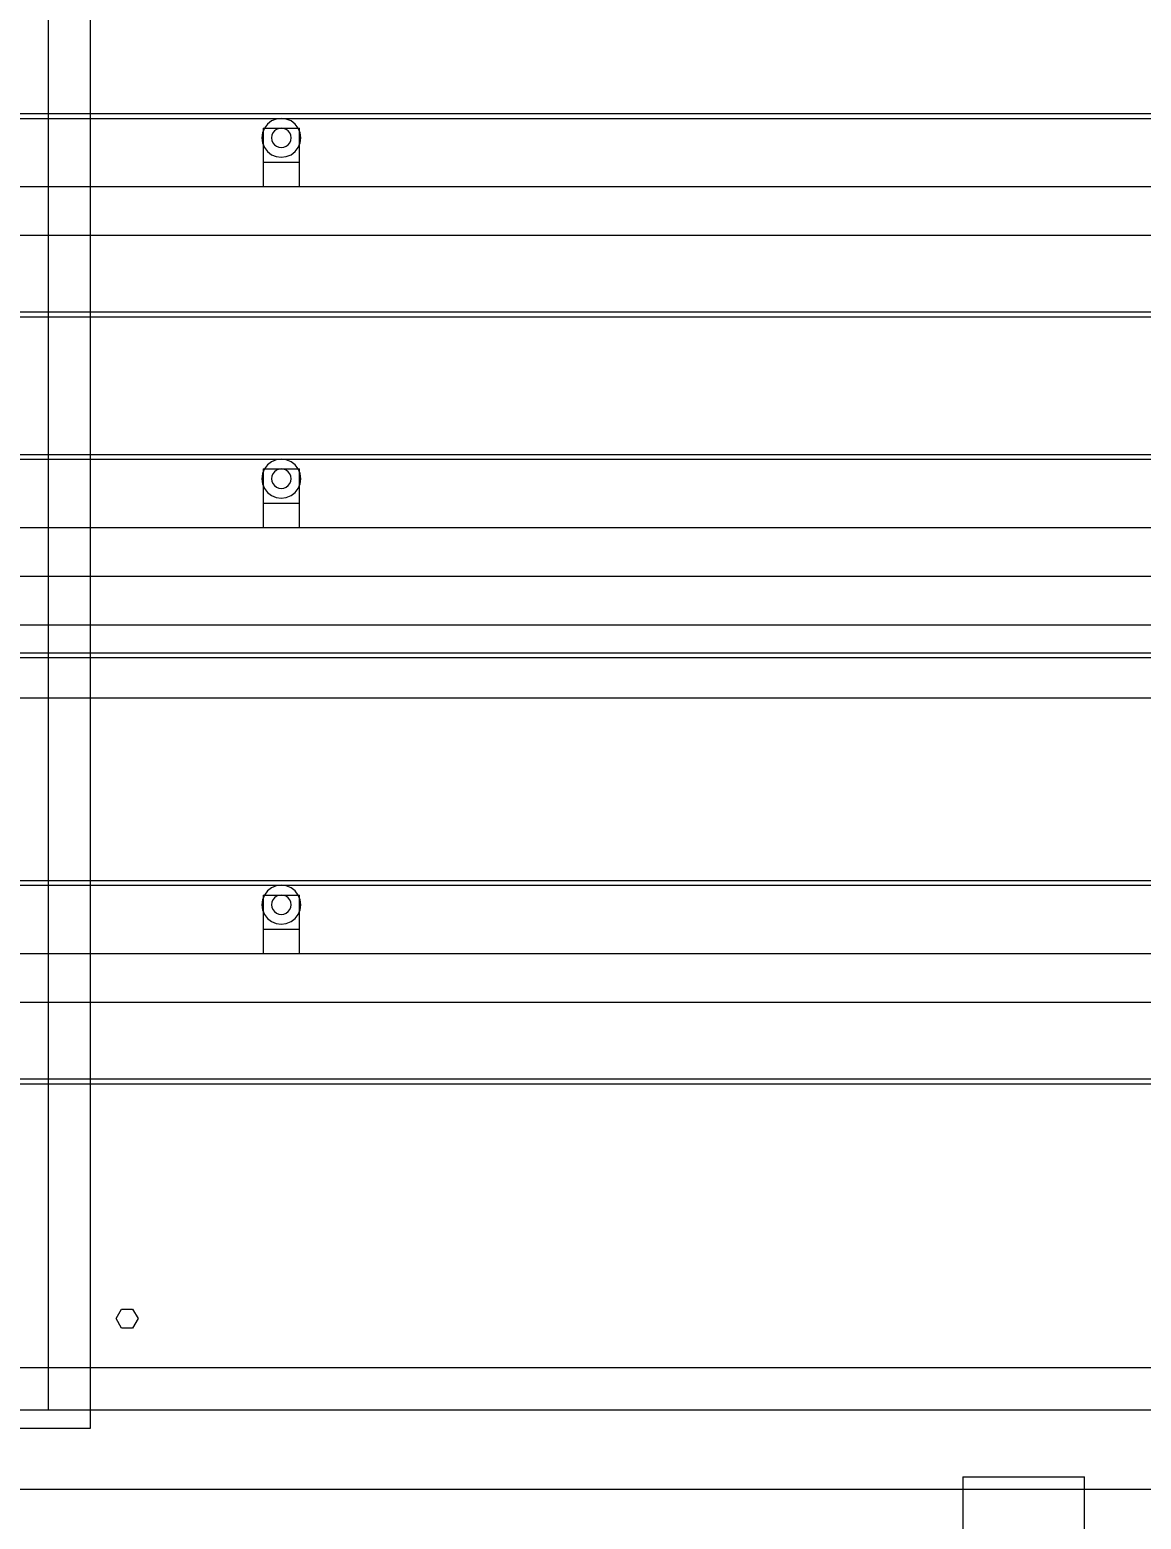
# Model space of a CAD drawing. Header units: millimetres. Extents: x -191664 to 191490, y -197311 to 10263.
# Drawn here: x 19438 to 20351, y -125625 to -124401 of the extents above; entities that cross this region are included whole.
import ezdxf

# ---------------------------------------------------------------- set-up
doc = ezdxf.new("R2010")
doc.units = ezdxf.units.MM
doc.layers.add('DET_secador_lateral', color=7, linetype='Continuous', lineweight=0)
doc.layers.add('R15_COTAS_TRANSPORTE_P', color=1, linetype='Continuous', lineweight=0)
doc.dimstyles.new('PLANTA_20', dxfattribs={"dimtxt": 50, "dimasz": 30, "dimexe": 30, "dimexo": 16, "dimgap": 20, "dimtad": 1, "dimtih": 1, "dimtoh": 1, "dimdec": 1, "dimzin": 0, "dimdsep": 46, "dimcen": 0.09, "dimadec": 0, "dimazin": 0, "dimtfac": 1, "dimtdec": 4, "dimtofl": 0, "dimtmove": 0, "dimatfit": 3, "dimfxl": 1, "dimtolj": 1, "dimtzin": 0, "dimarcsym": 0})

# ---------------------------------------------------------------- blocks, each defined once
blk = doc.blocks.new('*D133')
at = {"layer": 'Defpoints', "color": 0, "transparency": 16777216}
for p in [(439.7, -194148), (217.9, -194406.1), (-500, -194490), (-500, -194490), (500, -194490)]:
    blk.add_point(p, dxfattribs=at)
at = {"layer": 'R15_COTAS_TRANSPORTE_P', "color": 0, "lineweight": -2, "transparency": 16777216}
blk.add_arc((-500, -194490), 722.8, 2.3783, 17.6217, dxfattribs=at)
at = {"layer": 'R15_COTAS_TRANSPORTE_P', "color": 0, "transparency": 16777216}
for points in [[(184.1, -194272.8), (193.6, -194269.6), (179.2, -194242.8)], [(227.1, -194459.9), (217.2, -194460.1), (222.8, -194490)]]:
    blk.add_solid(points, dxfattribs=at)

msp = doc.modelspace()

# ---------------------------------------------------------------- linework, layer by layer
at = {"layer": 'DET_secador_lateral', "color": 254, "true_color": 0xd8e0dc}
for p, q in [((19453.05, -123265), (19453.05, -125535)), ((19453.05, -125535), (21089.71, -125535))]:
    msp.add_line(p, q, dxfattribs=at)
at = {"layer": 'DET_secador_lateral', "color": 251, "true_color": 0x536a64}
for p, q in [((19488.05, -125550), (19488.05, -123300)), ((1104.71, -124890), (21104.71, -124890)), ((1104.71, -124950), (21104.71, -124950)), ((1104.71, -125500), (21104.71, -125500)), ((19388.05, -125550), (19488.05, -125550)), ((20204.71, -125590), (20304.71, -125590)), ((20204.71, -125590), (20204.71, -126180)), ((20304.71, -126180), (20304.71, -125590)), ((1104.71, -125600), (21104.71, -125600))]:
    msp.add_line(p, q, dxfattribs=at)
at = {"layer": 'DET_secador_lateral', "color": 8, "true_color": 0x727f77}
for p, q in [((1554.71, -124470), (20654.71, -124470)), ((1554.71, -124474), (20654.71, -124474)), ((1554.71, -124750), (20654.71, -124750)), ((1554.71, -124754), (20654.71, -124754)), ((1554.71, -125100), (20654.71, -125100)), ((1554.71, -125104), (20654.71, -125104))]:
    msp.add_line(p, q, dxfattribs=at)
at = {"layer": 'DET_secador_lateral', "color": 253, "true_color": 0xa4b0b5}
for p, q in [((19633.4, -124478.69), (19630.86, -124482)), ((19636.71, -124476.14), (19633.4, -124478.69)), ((19640.57, -124474.55), (19636.71, -124476.14)), ((19644.71, -124474), (19640.57, -124474.55)), ((19648.85, -124474.55), (19644.71, -124474)), ((19652.71, -124476.14), (19648.85, -124474.55)), ((19656.03, -124478.69), (19652.71, -124476.14)), ((19658.57, -124482), (19656.03, -124478.69)), ((19629.26, -124485.86), (19628.71, -124490)), ((19628.71, -124490), (19629.26, -124494.14)), ((19630.86, -124482), (19629.26, -124485.86)), ((19636.98, -124487.93), (19636.71, -124490)), ((19636.71, -124490), (19636.98, -124492.07)), ((19637.78, -124486), (19636.98, -124487.93)), ((19639.06, -124484.34), (19637.78, -124486)), ((19640.71, -124483.07), (19639.06, -124484.34)), ((19642.64, -124482.27), (19640.71, -124483.07)), ((19644.71, -124482), (19642.64, -124482.27)), ((19646.78, -124482.27), (19644.71, -124482)), ((19648.71, -124483.07), (19646.78, -124482.27)), ((19650.37, -124484.34), (19648.71, -124483.07)), ((19651.64, -124486), (19650.37, -124484.34)), ((19652.44, -124487.93), (19651.64, -124486)), ((19652.71, -124490), (19652.44, -124487.93)), ((19652.44, -124492.07), (19652.71, -124490)), ((19660.17, -124485.86), (19658.57, -124482)), ((19660.71, -124490), (19660.17, -124485.86)), ((19660.17, -124494.14), (19660.71, -124490)), ((19629.26, -124494.14), (19630.86, -124498)), ((19630.86, -124498), (19633.4, -124501.31)), ((19633.4, -124501.31), (19636.71, -124503.86)), ((19636.98, -124492.07), (19637.78, -124494)), ((19637.78, -124494), (19639.06, -124495.66)), ((19639.06, -124495.66), (19640.71, -124496.93)), ((19640.71, -124496.93), (19642.64, -124497.73)), ((19642.64, -124497.73), (19644.71, -124498)), ((19644.71, -124498), (19646.78, -124497.73)), ((19646.78, -124497.73), (19648.71, -124496.93)), ((19648.71, -124496.93), (19650.37, -124495.66)), ((19650.37, -124495.66), (19651.64, -124494)), ((19651.64, -124494), (19652.44, -124492.07)), ((19652.71, -124503.86), (19656.03, -124501.31)), ((19656.03, -124501.31), (19658.57, -124498)), ((19658.57, -124498), (19660.17, -124494.14)), ((19636.71, -124503.86), (19640.57, -124505.45)), ((19640.57, -124505.45), (19644.71, -124506)), ((19644.71, -124506), (19648.85, -124505.45)), ((19648.85, -124505.45), (19652.71, -124503.86)), ((19633.4, -124758.69), (19630.86, -124762)), ((19636.71, -124756.14), (19633.4, -124758.69)), ((19640.57, -124754.55), (19636.71, -124756.14)), ((19644.71, -124754), (19640.57, -124754.55)), ((19648.85, -124754.55), (19644.71, -124754)), ((19652.71, -124756.14), (19648.85, -124754.55)), ((19656.03, -124758.69), (19652.71, -124756.14)), ((19658.57, -124762), (19656.03, -124758.69)), ((19629.26, -124765.86), (19628.71, -124770)), ((19628.71, -124770), (19629.26, -124774.14)), ((19630.86, -124762), (19629.26, -124765.86)), ((19636.98, -124767.93), (19636.71, -124770)), ((19636.71, -124770), (19636.98, -124772.07)), ((19637.78, -124766), (19636.98, -124767.93)), ((19636.98, -124772.07), (19637.78, -124774)), ((19639.06, -124764.34), (19637.78, -124766)), ((19640.71, -124763.07), (19639.06, -124764.34)), ((19642.64, -124762.27), (19640.71, -124763.07)), ((19644.71, -124762), (19642.64, -124762.27)), ((19646.78, -124762.27), (19644.71, -124762)), ((19648.71, -124763.07), (19646.78, -124762.27)), ((19650.37, -124764.34), (19648.71, -124763.07)), ((19651.64, -124766), (19650.37, -124764.34)), ((19652.44, -124767.93), (19651.64, -124766)), ((19651.64, -124774), (19652.44, -124772.07)), ((19652.71, -124770), (19652.44, -124767.93)), ((19652.44, -124772.07), (19652.71, -124770)), ((19660.17, -124765.86), (19658.57, -124762)), ((19660.71, -124770), (19660.17, -124765.86)), ((19660.17, -124774.14), (19660.71, -124770)), ((19629.26, -124774.14), (19630.86, -124778)), ((19630.86, -124778), (19633.4, -124781.31)), ((19633.4, -124781.31), (19636.71, -124783.86)), ((19636.71, -124783.86), (19640.57, -124785.45)), ((19637.78, -124774), (19639.06, -124775.66)), ((19639.06, -124775.66), (19640.71, -124776.93)), ((19640.71, -124776.93), (19642.64, -124777.73)), ((19642.64, -124777.73), (19644.71, -124778)), ((19644.71, -124778), (19646.78, -124777.73)), ((19646.78, -124777.73), (19648.71, -124776.93)), ((19648.71, -124776.93), (19650.37, -124775.66)), ((19648.85, -124785.45), (19652.71, -124783.86)), ((19650.37, -124775.66), (19651.64, -124774)), ((19652.71, -124783.86), (19656.03, -124781.31)), ((19656.03, -124781.31), (19658.57, -124778)), ((19658.57, -124778), (19660.17, -124774.14)), ((19640.57, -124785.45), (19644.71, -124786)), ((19644.71, -124786), (19648.85, -124785.45)), ((19630.86, -125112), (19629.26, -125115.86)), ((19633.4, -125108.69), (19630.86, -125112)), ((19636.71, -125106.14), (19633.4, -125108.69)), ((19640.57, -125104.55), (19636.71, -125106.14)), ((19639.06, -125114.34), (19637.78, -125116)), ((19640.71, -125113.07), (19639.06, -125114.34)), ((19644.71, -125104), (19640.57, -125104.55)), ((19642.64, -125112.27), (19640.71, -125113.07)), ((19644.71, -125112), (19642.64, -125112.27)), ((19648.85, -125104.55), (19644.71, -125104)), ((19646.78, -125112.27), (19644.71, -125112)), ((19648.71, -125113.07), (19646.78, -125112.27)), ((19650.37, -125114.34), (19648.71, -125113.07)), ((19652.71, -125106.14), (19648.85, -125104.55)), ((19651.64, -125116), (19650.37, -125114.34)), ((19656.03, -125108.69), (19652.71, -125106.14)), ((19658.57, -125112), (19656.03, -125108.69)), ((19660.17, -125115.86), (19658.57, -125112)), ((19629.26, -125115.86), (19628.71, -125120)), ((19628.71, -125120), (19629.26, -125124.14)), ((19629.26, -125124.14), (19630.86, -125128)), ((19636.98, -125117.93), (19636.71, -125120)), ((19636.71, -125120), (19636.98, -125122.07)), ((19637.78, -125116), (19636.98, -125117.93)), ((19636.98, -125122.07), (19637.78, -125124)), ((19637.78, -125124), (19639.06, -125125.66)), ((19639.06, -125125.66), (19640.71, -125126.93)), ((19640.71, -125126.93), (19642.64, -125127.73)), ((19646.78, -125127.73), (19648.71, -125126.93)), ((19648.71, -125126.93), (19650.37, -125125.66)), ((19650.37, -125125.66), (19651.64, -125124)), ((19652.44, -125117.93), (19651.64, -125116)), ((19651.64, -125124), (19652.44, -125122.07)), ((19652.71, -125120), (19652.44, -125117.93)), ((19652.44, -125122.07), (19652.71, -125120)), ((19658.57, -125128), (19660.17, -125124.14)), ((19660.71, -125120), (19660.17, -125115.86)), ((19660.17, -125124.14), (19660.71, -125120)), ((19630.86, -125128), (19633.4, -125131.31)), ((19633.4, -125131.31), (19636.71, -125133.86)), ((19636.71, -125133.86), (19640.57, -125135.45)), ((19640.57, -125135.45), (19644.71, -125136)), ((19642.64, -125127.73), (19644.71, -125128)), ((19644.71, -125128), (19646.78, -125127.73)), ((19644.71, -125136), (19648.85, -125135.45)), ((19648.85, -125135.45), (19652.71, -125133.86)), ((19652.71, -125133.86), (19656.03, -125131.31)), ((19656.03, -125131.31), (19658.57, -125128))]:
    msp.add_line(p, q, dxfattribs=at)
at = {"layer": 'DET_secador_lateral', "color": 8, "true_color": 0x617680}
for p, q in [((19629.71, -124482), (19659.71, -124482)), ((19629.71, -124482), (19629.71, -124510)), ((19659.71, -124510), (19659.71, -124482)), ((19629.71, -124510), (19659.71, -124510)), ((19629.71, -124510), (19629.71, -124530)), ((19659.71, -124530), (19659.71, -124510)), ((1454.71, -124530), (20754.71, -124530)), ((19629.71, -124530), (19659.71, -124530)), ((1454.71, -124570), (20754.71, -124570)), ((19629.71, -124762), (19659.71, -124762)), ((19629.71, -124762), (19629.71, -124790)), ((19659.71, -124790), (19659.71, -124762)), ((19629.71, -124790), (19659.71, -124790)), ((19629.71, -124790), (19629.71, -124810)), ((19659.71, -124810), (19659.71, -124790)), ((1454.71, -124810), (20754.71, -124810)), ((19629.71, -124810), (19659.71, -124810)), ((1454.71, -124850), (20754.71, -124850)), ((19629.71, -125112), (19659.71, -125112)), ((19629.71, -125112), (19629.71, -125140)), ((19659.71, -125140), (19659.71, -125112)), ((19629.71, -125140), (19659.71, -125140)), ((19629.71, -125140), (19629.71, -125160)), ((19659.71, -125160), (19659.71, -125140)), ((1454.71, -125160), (20754.71, -125160)), ((19629.71, -125160), (19659.71, -125160)), ((1454.71, -125200), (20754.71, -125200))]:
    msp.add_line(p, q, dxfattribs=at)
at = {"layer": 'DET_secador_lateral', "color": 251, "true_color": 0x66766c}
for p, q in [((1554.71, -124633), (20654.71, -124633)), ((1554.71, -124637), (20654.71, -124637)), ((1554.71, -124913), (20654.71, -124913)), ((1554.71, -124917), (20654.71, -124917)), ((1554.71, -125263), (20654.71, -125263)), ((1554.71, -125267), (20654.71, -125267))]:
    msp.add_line(p, q, dxfattribs=at)
at = {"layer": 'DET_secador_lateral', "color": 43, "true_color": 0xe7bf45}
for p, q in [((19509.05, -125460), (19513.55, -125452.21)), ((19513.55, -125452.21), (19522.55, -125452.21)), ((19522.55, -125452.21), (19527.05, -125460)), ((19513.55, -125467.79), (19509.05, -125460)), ((19522.55, -125467.79), (19513.55, -125467.79)), ((19527.05, -125460), (19522.55, -125467.79))]:
    msp.add_line(p, q, dxfattribs=at)
at = {"layer": 'DET_secador_lateral', "color": 9, "true_color": 0xb8c6c1}
for p, q in [((1104.71, -125535), (20854.71, -125535)), ((1104.71, -125600), (20854.71, -125600))]:
    msp.add_line(p, q, dxfattribs=at)

# ---------------------------------------------------------------- dimensions: what is measured, and where the dimension line sits
at = {"layer": 'R15_COTAS_TRANSPORTE_P'}
dim = msp.add_angular_dim_2l(base=(217.89, -194406.09), line1=((-500, -194490), (500, -194490)), line2=((-500, -194490), (439.69, -194147.98)), dimstyle='PLANTA_20', dxfattribs=at)
dim.commit()
dim.dimension.update_dxf_attribs({"geometry": '*D133', "text_midpoint": (191490.46, -33543.69)})

doc.saveas('drawing.dxf')
